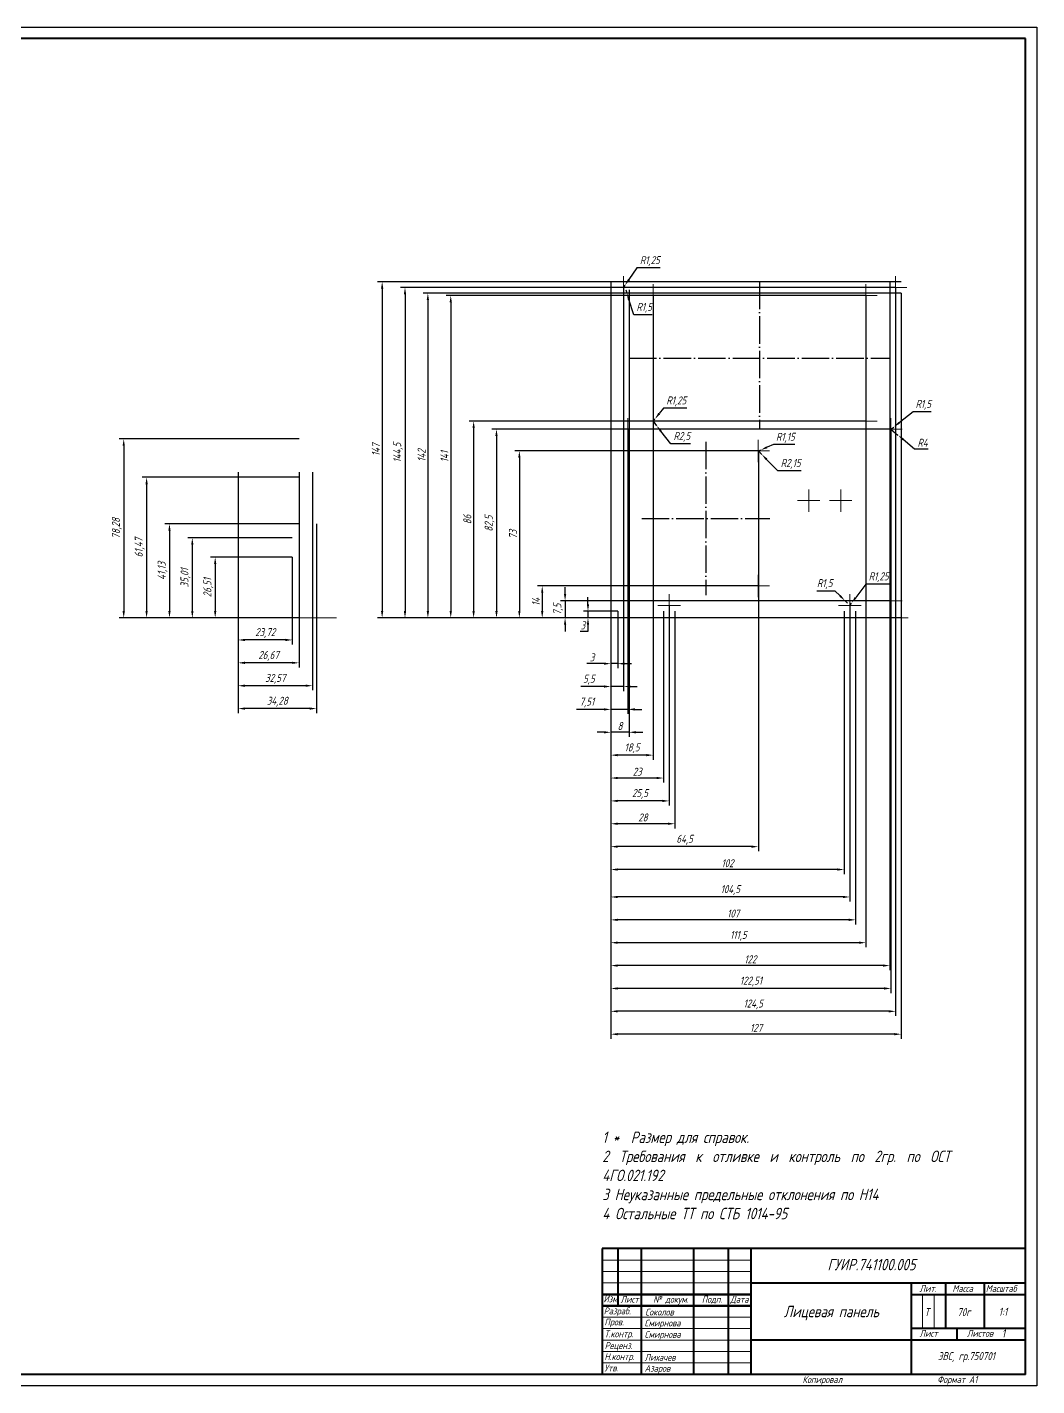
# Paper-space layout 'А1' of a CAD drawing. Header units: millimetres. Extents: x -64 to 840, y -1 to 593.
# Drawn here: x 399 to 840, y -1 to 593 of the extents above; entities that cross this region are included whole.
import ezdxf

# ---------------------------------------------------------------- set-up
doc = ezdxf.new("R2010")
doc.units = ezdxf.units.MM
doc.header["$LTSCALE"] = 0.5
doc.linetypes.add('ACAD_ISO04W100', pattern=[30, 24, -3, 0, -3])
doc.layers.get('0').update_dxf_attribs({"lineweight": 15})
doc.layers.add('KONTUR', color=7, linetype='Continuous')
doc.layers.add('штрих-пунктир', color=7, linetype='ACAD_ISO04W100')
for name, color, linetype, lineweight in [('Основная', 7, 'Continuous', 40), ('текст', 7, 'Continuous', 30), ('тонкая', 7, 'Continuous', 20)]:
    doc.layers.add(name, color=color, linetype=linetype, lineweight=lineweight)
doc.styles.add('GOST type A0', font='', dxfattribs={"oblique": 15, "height": 3.5})
doc.styles.get("Standard").update_dxf_attribs({"font": 'isocpeui.ttf', "width": 0.9})
doc.styles.get('GOST type A0').set_extended_font_data('GOST type A')
doc.dimstyles.new('GOST type A', dxfattribs={"dimtxt": 3.5, "dimasz": 3, "dimexe": 2, "dimexo": 0, "dimgap": 1, "dimtad": 1, "dimtoh": 1, "dimtxsty": 'GOST type A0', "dimcen": 0, "dimazin": 2, "dimtfac": 1, "dimtmove": 0, "dimatfit": 3, "dimfxl": 1, "dimarcsym": 0})

# ---------------------------------------------------------------- blocks, each defined once
blk = doc.blocks.new('*D12')
at = {"color": 0, "lineweight": -2, "transparency": 16777216}
for p, q in [((490.93, 361.46), (490.93, 323.32)), ((514.65, 361.46), (514.65, 323.32)), ((511.65, 325.32), (493.93, 325.32))]:
    blk.add_line(p, q, dxfattribs=at)
at = {"color": 0, "transparency": 16777216}
for points in [[(493.93, 325.82), (493.93, 324.82), (490.93, 325.32)], [(511.65, 325.82), (511.65, 324.82), (514.65, 325.32)]]:
    blk.add_solid(points, dxfattribs=at)
at = {"color": 0, "transparency": 16777216, "insert": (502.79, 328.33), "char_height": 3.5, "attachment_point": 5, "style": 'GOST type A0'}
blk.add_mtext('23,72', dxfattribs=at)
blk = doc.blocks.new('*D13')
at = {"color": 0, "lineweight": -2, "transparency": 16777216}
for p, q in [((490.93, 398.68), (490.93, 313.32)), ((517.6, 398.68), (517.6, 313.32)), ((514.6, 315.32), (493.93, 315.32))]:
    blk.add_line(p, q, dxfattribs=at)
at = {"color": 0, "transparency": 16777216}
for points in [[(493.93, 315.82), (493.93, 314.82), (490.93, 315.32)], [(514.6, 315.82), (514.6, 314.82), (517.6, 315.32)]]:
    blk.add_solid(points, dxfattribs=at)
at = {"color": 0, "transparency": 16777216, "insert": (504.26, 318.33), "char_height": 3.5, "attachment_point": 5, "style": 'GOST type A0'}
blk.add_mtext('26,67', dxfattribs=at)
blk = doc.blocks.new('*D14')
at = {"color": 0, "lineweight": -2, "transparency": 16777216}
for p, q in [((490.93, 398.68), (490.93, 303.32)), ((523.49, 398.68), (523.49, 303.32)), ((520.49, 305.32), (493.93, 305.32))]:
    blk.add_line(p, q, dxfattribs=at)
at = {"color": 0, "transparency": 16777216}
for points in [[(493.93, 305.82), (493.93, 304.82), (490.93, 305.32)], [(520.49, 305.82), (520.49, 304.82), (523.49, 305.32)]]:
    blk.add_solid(points, dxfattribs=at)
at = {"color": 0, "transparency": 16777216, "insert": (507.21, 308.33), "char_height": 3.5, "attachment_point": 5, "style": 'GOST type A0'}
blk.add_mtext('32,57', dxfattribs=at)
blk = doc.blocks.new('*D15')
at = {"color": 0, "lineweight": -2, "transparency": 16777216}
for p, q in [((490.93, 376.11), (490.93, 293.32)), ((525.21, 376.11), (525.21, 293.32)), ((522.21, 295.32), (493.93, 295.32))]:
    blk.add_line(p, q, dxfattribs=at)
at = {"color": 0, "transparency": 16777216}
for points in [[(493.93, 295.82), (493.93, 294.82), (490.93, 295.32)], [(522.21, 295.82), (522.21, 294.82), (525.21, 295.32)]]:
    blk.add_solid(points, dxfattribs=at)
at = {"color": 0, "transparency": 16777216, "insert": (508.07, 298.33), "char_height": 3.5, "attachment_point": 5, "style": 'GOST type A0'}
blk.add_mtext('34,28', dxfattribs=at)
blk = doc.blocks.new('*D16')
at = {"color": 0, "lineweight": -2, "transparency": 16777216}
for p, q in [((514.65, 361.46), (478.93, 361.46)), ((480.93, 358.46), (480.93, 337.96)), ((514.65, 334.96), (478.93, 334.96))]:
    blk.add_line(p, q, dxfattribs=at)
at = {"color": 0, "transparency": 16777216}
for points in [[(480.43, 358.46), (481.43, 358.46), (480.93, 361.46)], [(480.43, 337.96), (481.43, 337.96), (480.93, 334.96)]]:
    blk.add_solid(points, dxfattribs=at)
at = {"color": 0, "transparency": 16777216, "insert": (477.91, 348.21), "char_height": 3.5, "attachment_point": 5, "rotation": 90, "style": 'GOST type A0'}
blk.add_mtext('26,51', dxfattribs=at)
blk = doc.blocks.new('*D17')
at = {"color": 0, "lineweight": -2, "transparency": 16777216}
for p, q in [((514.65, 369.96), (468.93, 369.96)), ((470.93, 366.96), (470.93, 337.96)), ((514.65, 334.96), (468.93, 334.96))]:
    blk.add_line(p, q, dxfattribs=at)
at = {"color": 0, "transparency": 16777216}
for points in [[(470.43, 366.96), (471.43, 366.96), (470.93, 369.96)], [(470.43, 337.96), (471.43, 337.96), (470.93, 334.96)]]:
    blk.add_solid(points, dxfattribs=at)
at = {"color": 0, "transparency": 16777216, "insert": (467.91, 352.46), "char_height": 3.5, "attachment_point": 5, "rotation": 90, "style": 'GOST type A0'}
blk.add_mtext('35,01', dxfattribs=at)
blk = doc.blocks.new('*D18')
at = {"color": 0, "lineweight": -2, "transparency": 16777216}
for p, q in [((517.6, 376.09), (458.93, 376.09)), ((460.93, 373.09), (460.93, 337.96)), ((517.6, 334.96), (458.93, 334.96))]:
    blk.add_line(p, q, dxfattribs=at)
at = {"color": 0, "transparency": 16777216}
for points in [[(460.43, 373.09), (461.43, 373.09), (460.93, 376.09)], [(460.43, 337.96), (461.43, 337.96), (460.93, 334.96)]]:
    blk.add_solid(points, dxfattribs=at)
at = {"color": 0, "transparency": 16777216, "insert": (457.91, 355.52), "char_height": 3.5, "attachment_point": 5, "rotation": 90, "style": 'GOST type A0'}
blk.add_mtext('41,13', dxfattribs=at)
blk = doc.blocks.new('*D19')
at = {"color": 0, "lineweight": -2, "transparency": 16777216}
for p, q in [((517.59, 396.43), (448.93, 396.43)), ((450.93, 393.43), (450.93, 337.96)), ((517.6, 334.96), (448.93, 334.96))]:
    blk.add_line(p, q, dxfattribs=at)
at = {"color": 0, "transparency": 16777216}
for points in [[(450.43, 393.43), (451.43, 393.43), (450.93, 396.43)], [(450.43, 337.96), (451.43, 337.96), (450.93, 334.96)]]:
    blk.add_solid(points, dxfattribs=at)
at = {"color": 0, "transparency": 16777216, "insert": (447.91, 365.69), "char_height": 3.5, "attachment_point": 5, "rotation": 90, "style": 'GOST type A0'}
blk.add_mtext('61,47', dxfattribs=at)
blk = doc.blocks.new('*D20')
at = {"color": 0, "lineweight": -2, "transparency": 16777216}
for p, q in [((517.6, 413.23), (438.93, 413.23)), ((440.93, 410.23), (440.93, 337.96)), ((517.6, 334.96), (438.93, 334.96))]:
    blk.add_line(p, q, dxfattribs=at)
at = {"color": 0, "transparency": 16777216}
for points in [[(440.43, 410.23), (441.43, 410.23), (440.93, 413.23)], [(440.43, 337.96), (441.43, 337.96), (440.93, 334.96)]]:
    blk.add_solid(points, dxfattribs=at)
at = {"color": 0, "transparency": 16777216, "insert": (437.91, 374.1), "char_height": 3.5, "attachment_point": 5, "rotation": 90, "style": 'GOST type A0'}
blk.add_mtext('78,28', dxfattribs=at)
blk = doc.blocks.new('*D21')
at = {"color": 0, "lineweight": -2, "transparency": 16777216}
for p, q in [((653.93, 337.96), (653.93, 312.96)), ((656.93, 337.96), (656.93, 312.96)), ((650.93, 314.96), (643.49, 314.96)), ((656.93, 314.96), (653.93, 314.96)), ((659.93, 314.96), (662.93, 314.96))]:
    blk.add_line(p, q, dxfattribs=at)
at = {"color": 0, "transparency": 16777216}
for points in [[(650.93, 315.46), (650.93, 314.46), (653.93, 314.96)], [(659.93, 315.46), (659.93, 314.46), (656.93, 314.96)]]:
    blk.add_solid(points, dxfattribs=at)
at = {"color": 0, "transparency": 16777216, "insert": (645.71, 317.71), "char_height": 3.5, "attachment_point": 5, "style": 'GOST type A0'}
blk.add_mtext('3', dxfattribs=at)
blk = doc.blocks.new('*D22')
at = {"color": 0, "lineweight": -2, "transparency": 16777216}
for p, q in [((653.93, 417.46), (653.93, 292.96)), ((661.43, 417.46), (661.43, 292.96)), ((650.93, 294.96), (638.99, 294.96)), ((661.43, 294.96), (653.93, 294.96)), ((664.43, 294.96), (667.43, 294.96))]:
    blk.add_line(p, q, dxfattribs=at)
at = {"color": 0, "transparency": 16777216}
for points in [[(650.93, 295.46), (650.93, 294.46), (653.93, 294.96)], [(664.43, 295.46), (664.43, 294.46), (661.43, 294.96)]]:
    blk.add_solid(points, dxfattribs=at)
at = {"color": 0, "transparency": 16777216, "insert": (643.46, 297.97), "char_height": 3.5, "attachment_point": 5, "style": 'GOST type A0'}
blk.add_mtext('7,51', dxfattribs=at)
blk = doc.blocks.new('*D23')
at = {"color": 0, "lineweight": -2, "transparency": 16777216}
for p, q in [((653.93, 475.96), (653.93, 272.96)), ((672.43, 475.96), (672.43, 272.96)), ((669.43, 274.96), (656.93, 274.96))]:
    blk.add_line(p, q, dxfattribs=at)
at = {"color": 0, "transparency": 16777216}
for points in [[(656.93, 275.46), (656.93, 274.46), (653.93, 274.96)], [(669.43, 275.46), (669.43, 274.46), (672.43, 274.96)]]:
    blk.add_solid(points, dxfattribs=at)
at = {"color": 0, "transparency": 16777216, "insert": (663.18, 277.97), "char_height": 3.5, "attachment_point": 5, "style": 'GOST type A0'}
blk.add_mtext('18,5', dxfattribs=at)
blk = doc.blocks.new('*D24')
at = {"color": 0, "lineweight": -2, "transparency": 16777216}
for p, q in [((653.93, 478.46), (653.93, 282.96)), ((661.93, 478.46), (661.93, 282.96)), ((650.93, 284.96), (647.93, 284.96)), ((661.93, 284.96), (653.93, 284.96)), ((664.93, 284.96), (667.93, 284.96))]:
    blk.add_line(p, q, dxfattribs=at)
at = {"color": 0, "transparency": 16777216}
for points in [[(650.93, 285.46), (650.93, 284.46), (653.93, 284.96)], [(664.93, 285.46), (664.93, 284.46), (661.93, 284.96)]]:
    blk.add_solid(points, dxfattribs=at)
at = {"color": 0, "transparency": 16777216, "insert": (657.93, 287.71), "char_height": 3.5, "attachment_point": 5, "style": 'GOST type A0'}
blk.add_mtext('8', dxfattribs=at)
blk = doc.blocks.new('*D25')
at = {"color": 0, "lineweight": -2, "transparency": 16777216}
for p, q in [((653.93, 337.96), (653.93, 262.96)), ((676.93, 337.96), (676.93, 262.96)), ((673.93, 264.96), (656.93, 264.96))]:
    blk.add_line(p, q, dxfattribs=at)
at = {"color": 0, "transparency": 16777216}
for points in [[(656.93, 265.46), (656.93, 264.46), (653.93, 264.96)], [(673.93, 265.46), (673.93, 264.46), (676.93, 264.96)]]:
    blk.add_solid(points, dxfattribs=at)
at = {"color": 0, "transparency": 16777216, "insert": (665.43, 267.71), "char_height": 3.5, "attachment_point": 5, "style": 'GOST type A0'}
blk.add_mtext('23', dxfattribs=at)
blk = doc.blocks.new('*D26')
at = {"color": 0, "lineweight": -2, "transparency": 16777216}
for p, q in [((653.93, 340.46), (653.93, 252.96)), ((679.43, 340.46), (679.43, 252.96)), ((676.43, 254.96), (656.93, 254.96))]:
    blk.add_line(p, q, dxfattribs=at)
at = {"color": 0, "transparency": 16777216}
for points in [[(656.93, 255.46), (656.93, 254.46), (653.93, 254.96)], [(676.43, 255.46), (676.43, 254.46), (679.43, 254.96)]]:
    blk.add_solid(points, dxfattribs=at)
at = {"color": 0, "transparency": 16777216, "insert": (666.68, 257.97), "char_height": 3.5, "attachment_point": 5, "style": 'GOST type A0'}
blk.add_mtext('25,5', dxfattribs=at)
blk = doc.blocks.new('*D27')
at = {"color": 0, "lineweight": -2, "transparency": 16777216}
for p, q in [((653.93, 337.96), (653.93, 242.96)), ((681.93, 337.96), (681.93, 242.96)), ((678.93, 244.96), (656.93, 244.96))]:
    blk.add_line(p, q, dxfattribs=at)
at = {"color": 0, "transparency": 16777216}
for points in [[(656.93, 245.46), (656.93, 244.46), (653.93, 244.96)], [(678.93, 245.46), (678.93, 244.46), (681.93, 244.96)]]:
    blk.add_solid(points, dxfattribs=at)
at = {"color": 0, "transparency": 16777216, "insert": (667.93, 247.71), "char_height": 3.5, "attachment_point": 5, "style": 'GOST type A0'}
blk.add_mtext('28', dxfattribs=at)
blk = doc.blocks.new('*D28')
at = {"color": 0, "lineweight": -2, "transparency": 16777216}
for p, q in [((653.93, 407.96), (653.93, 232.96)), ((718.43, 407.96), (718.43, 232.96)), ((715.43, 234.96), (656.93, 234.96))]:
    blk.add_line(p, q, dxfattribs=at)
at = {"color": 0, "transparency": 16777216}
for points in [[(656.93, 235.46), (656.93, 234.46), (653.93, 234.96)], [(715.43, 235.46), (715.43, 234.46), (718.43, 234.96)]]:
    blk.add_solid(points, dxfattribs=at)
at = {"color": 0, "transparency": 16777216, "insert": (686.18, 237.97), "char_height": 3.5, "attachment_point": 5, "style": 'GOST type A0'}
blk.add_mtext('64,5', dxfattribs=at)
blk = doc.blocks.new('*D29')
at = {"color": 0, "lineweight": -2, "transparency": 16777216}
for p, q in [((653.93, 337.96), (653.93, 222.96)), ((755.93, 337.96), (755.93, 222.96)), ((752.93, 224.96), (656.93, 224.96))]:
    blk.add_line(p, q, dxfattribs=at)
at = {"color": 0, "transparency": 16777216}
for points in [[(656.93, 225.46), (656.93, 224.46), (653.93, 224.96)], [(752.93, 225.46), (752.93, 224.46), (755.93, 224.96)]]:
    blk.add_solid(points, dxfattribs=at)
at = {"color": 0, "transparency": 16777216, "insert": (704.93, 227.71), "char_height": 3.5, "attachment_point": 5, "style": 'GOST type A0'}
blk.add_mtext('102', dxfattribs=at)
blk = doc.blocks.new('*D30')
at = {"color": 0, "lineweight": -2, "transparency": 16777216}
for p, q in [((653.93, 337.96), (653.93, 200.96)), ((760.93, 337.96), (760.93, 200.96)), ((757.93, 202.96), (656.93, 202.96))]:
    blk.add_line(p, q, dxfattribs=at)
at = {"color": 0, "transparency": 16777216}
for points in [[(656.93, 203.46), (656.93, 202.46), (653.93, 202.96)], [(757.93, 203.46), (757.93, 202.46), (760.93, 202.96)]]:
    blk.add_solid(points, dxfattribs=at)
at = {"color": 0, "transparency": 16777216, "insert": (707.43, 205.71), "char_height": 3.5, "attachment_point": 5, "style": 'GOST type A0'}
blk.add_mtext('107', dxfattribs=at)
blk = doc.blocks.new('*D31')
at = {"color": 0, "lineweight": -2, "transparency": 16777216}
for p, q in [((653.93, 475.96), (653.93, 190.96)), ((765.43, 475.96), (765.43, 190.96)), ((762.43, 192.96), (656.93, 192.96))]:
    blk.add_line(p, q, dxfattribs=at)
at = {"color": 0, "transparency": 16777216}
for points in [[(656.93, 193.46), (656.93, 192.46), (653.93, 192.96)], [(762.43, 193.46), (762.43, 192.46), (765.43, 192.96)]]:
    blk.add_solid(points, dxfattribs=at)
at = {"color": 0, "transparency": 16777216, "insert": (709.68, 195.97), "char_height": 3.5, "attachment_point": 5, "style": 'GOST type A0'}
blk.add_mtext('111,5', dxfattribs=at)
blk = doc.blocks.new('*D32')
at = {"color": 0, "lineweight": -2, "transparency": 16777216}
for p, q in [((653.93, 417.46), (653.93, 170.96)), ((776.43, 417.46), (776.43, 170.96)), ((773.43, 172.96), (656.93, 172.96))]:
    blk.add_line(p, q, dxfattribs=at)
at = {"color": 0, "transparency": 16777216}
for points in [[(656.93, 173.46), (656.93, 172.46), (653.93, 172.96)], [(773.43, 173.46), (773.43, 172.46), (776.43, 172.96)]]:
    blk.add_solid(points, dxfattribs=at)
at = {"color": 0, "transparency": 16777216, "insert": (715.18, 175.97), "char_height": 3.5, "attachment_point": 5, "style": 'GOST type A0'}
blk.add_mtext('122,51', dxfattribs=at)
blk = doc.blocks.new('*D33')
at = {"color": 0, "lineweight": -2, "transparency": 16777216}
for p, q in [((653.93, 478.46), (653.93, 160.96)), ((778.43, 479.46), (778.43, 160.96)), ((775.43, 162.96), (656.93, 162.96))]:
    blk.add_line(p, q, dxfattribs=at)
at = {"color": 0, "transparency": 16777216}
for points in [[(656.93, 163.46), (656.93, 162.46), (653.93, 162.96)], [(775.43, 163.46), (775.43, 162.46), (778.43, 162.96)]]:
    blk.add_solid(points, dxfattribs=at)
at = {"color": 0, "transparency": 16777216, "insert": (716.18, 165.97), "char_height": 3.5, "attachment_point": 5, "style": 'GOST type A0'}
blk.add_mtext('124,5', dxfattribs=at)
blk = doc.blocks.new('*D34')
at = {"color": 0, "lineweight": -2, "transparency": 16777216}
for p, q in [((653.93, 481.96), (653.93, 180.96)), ((775.93, 481.96), (775.93, 180.96)), ((772.93, 182.96), (656.93, 182.96))]:
    blk.add_line(p, q, dxfattribs=at)
at = {"color": 0, "transparency": 16777216}
for points in [[(656.93, 183.46), (656.93, 182.46), (653.93, 182.96)], [(772.93, 183.46), (772.93, 182.46), (775.93, 182.96)]]:
    blk.add_solid(points, dxfattribs=at)
at = {"color": 0, "transparency": 16777216, "insert": (714.93, 185.71), "char_height": 3.5, "attachment_point": 5, "style": 'GOST type A0'}
blk.add_mtext('122', dxfattribs=at)
blk = doc.blocks.new('*D35')
at = {"color": 0, "lineweight": -2, "transparency": 16777216}
for p, q in [((653.93, 475.96), (653.93, 150.96)), ((780.93, 476.96), (780.93, 150.96)), ((777.93, 152.96), (656.93, 152.96))]:
    blk.add_line(p, q, dxfattribs=at)
at = {"color": 0, "transparency": 16777216}
for points in [[(656.93, 153.46), (656.93, 152.46), (653.93, 152.96)], [(777.93, 153.46), (777.93, 152.46), (780.93, 152.96)]]:
    blk.add_solid(points, dxfattribs=at)
at = {"color": 0, "transparency": 16777216, "insert": (717.43, 155.71), "char_height": 3.5, "attachment_point": 5, "style": 'GOST type A0'}
blk.add_mtext('127', dxfattribs=at)
blk = doc.blocks.new('*D36')
at = {"color": 0, "lineweight": -2, "transparency": 16777216}
for p, q in [((643.93, 340.96), (643.93, 343.96)), ((656.93, 337.96), (641.93, 337.96)), ((656.93, 334.96), (641.93, 334.96)), ((643.93, 337.96), (643.93, 334.96)), ((643.93, 328.96), (640.49, 328.96)), ((643.93, 331.96), (643.93, 328.96))]:
    blk.add_line(p, q, dxfattribs=at)
at = {"color": 0, "transparency": 16777216}
for points in [[(643.43, 340.96), (644.43, 340.96), (643.93, 337.96)], [(643.43, 331.96), (644.43, 331.96), (643.93, 334.96)]]:
    blk.add_solid(points, dxfattribs=at)
at = {"color": 0, "transparency": 16777216, "insert": (641.71, 331.71), "char_height": 3.5, "attachment_point": 5, "style": 'GOST type A0'}
blk.add_mtext('3', dxfattribs=at)
blk = doc.blocks.new('*D37')
at = {"color": 0, "lineweight": -2, "transparency": 16777216}
for p, q in [((653.93, 340.46), (653.93, 210.96)), ((758.43, 340.46), (758.43, 210.96)), ((755.43, 212.96), (656.93, 212.96))]:
    blk.add_line(p, q, dxfattribs=at)
at = {"color": 0, "transparency": 16777216}
for points in [[(656.93, 213.46), (656.93, 212.46), (653.93, 212.96)], [(755.43, 213.46), (755.43, 212.46), (758.43, 212.96)]]:
    blk.add_solid(points, dxfattribs=at)
at = {"color": 0, "transparency": 16777216, "insert": (706.18, 215.97), "char_height": 3.5, "attachment_point": 5, "style": 'GOST type A0'}
blk.add_mtext('104,5', dxfattribs=at)
blk = doc.blocks.new('*D38')
at = {"color": 0, "lineweight": -2, "transparency": 16777216}
for p, q in [((653.93, 479.46), (653.93, 302.96)), ((659.43, 479.46), (659.43, 302.96)), ((650.93, 304.96), (640.74, 304.96)), ((659.43, 304.96), (653.93, 304.96)), ((662.43, 304.96), (665.43, 304.96))]:
    blk.add_line(p, q, dxfattribs=at)
at = {"color": 0, "transparency": 16777216}
for points in [[(650.93, 305.46), (650.93, 304.46), (653.93, 304.96)], [(662.43, 305.46), (662.43, 304.46), (659.43, 304.96)]]:
    blk.add_solid(points, dxfattribs=at)
at = {"color": 0, "transparency": 16777216, "insert": (644.33, 307.97), "char_height": 3.5, "attachment_point": 5, "style": 'GOST type A0'}
blk.add_mtext('5,5', dxfattribs=at)
blk = doc.blocks.new('*D39')
at = {"color": 0, "lineweight": -2, "transparency": 16777216}
for p, q in [((633.93, 345.46), (633.93, 348.46)), ((776.43, 342.46), (631.93, 342.46)), ((633.93, 342.46), (633.93, 334.96)), ((776.43, 334.96), (631.93, 334.96)), ((633.93, 331.96), (633.93, 328.96))]:
    blk.add_line(p, q, dxfattribs=at)
at = {"color": 0, "transparency": 16777216}
for points in [[(633.43, 345.46), (634.43, 345.46), (633.93, 342.46)], [(633.43, 331.96), (634.43, 331.96), (633.93, 334.96)]]:
    blk.add_solid(points, dxfattribs=at)
at = {"color": 0, "transparency": 16777216, "insert": (630.91, 338.71), "char_height": 3.5, "attachment_point": 5, "rotation": 90, "style": 'GOST type A0'}
blk.add_mtext('7,5', dxfattribs=at)
blk = doc.blocks.new('*D40')
at = {"color": 0, "lineweight": -2, "transparency": 16777216}
for p, q in [((718.43, 348.96), (621.93, 348.96)), ((623.93, 345.96), (623.93, 337.96)), ((718.43, 334.96), (621.93, 334.96))]:
    blk.add_line(p, q, dxfattribs=at)
at = {"color": 0, "transparency": 16777216}
for points in [[(623.43, 345.96), (624.43, 345.96), (623.93, 348.96)], [(623.43, 337.96), (624.43, 337.96), (623.93, 334.96)]]:
    blk.add_solid(points, dxfattribs=at)
at = {"color": 0, "transparency": 16777216, "insert": (621.18, 341.96), "char_height": 3.5, "attachment_point": 5, "rotation": 90, "style": 'GOST type A0'}
blk.add_mtext('14', dxfattribs=at)
blk = doc.blocks.new('*D41')
at = {"color": 0, "lineweight": -2, "transparency": 16777216}
for p, q in [((718.43, 407.96), (611.93, 407.96)), ((613.93, 404.96), (613.93, 337.96)), ((718.43, 334.96), (611.93, 334.96))]:
    blk.add_line(p, q, dxfattribs=at)
at = {"color": 0, "transparency": 16777216}
for points in [[(613.43, 404.96), (614.43, 404.96), (613.93, 407.96)], [(613.43, 337.96), (614.43, 337.96), (613.93, 334.96)]]:
    blk.add_solid(points, dxfattribs=at)
at = {"color": 0, "transparency": 16777216, "insert": (611.18, 371.46), "char_height": 3.5, "attachment_point": 5, "rotation": 90, "style": 'GOST type A0'}
blk.add_mtext('73', dxfattribs=at)
blk = doc.blocks.new('*D42')
at = {"color": 0, "lineweight": -2, "transparency": 16777216}
for p, q in [((776.43, 417.46), (601.93, 417.46)), ((603.93, 414.46), (603.93, 337.96)), ((775.93, 334.96), (601.93, 334.96))]:
    blk.add_line(p, q, dxfattribs=at)
at = {"color": 0, "transparency": 16777216}
for points in [[(603.43, 414.46), (604.43, 414.46), (603.93, 417.46)], [(603.43, 337.96), (604.43, 337.96), (603.93, 334.96)]]:
    blk.add_solid(points, dxfattribs=at)
at = {"color": 0, "transparency": 16777216, "insert": (600.91, 376.21), "char_height": 3.5, "attachment_point": 5, "rotation": 90, "style": 'GOST type A0'}
blk.add_mtext('82,5', dxfattribs=at)
blk = doc.blocks.new('*D43')
at = {"color": 0, "lineweight": -2, "transparency": 16777216}
for p, q in [((765.43, 420.96), (591.93, 420.96)), ((593.93, 417.96), (593.93, 337.96)), ((765.43, 334.96), (591.93, 334.96))]:
    blk.add_line(p, q, dxfattribs=at)
at = {"color": 0, "transparency": 16777216}
for points in [[(593.43, 417.96), (594.43, 417.96), (593.93, 420.96)], [(593.43, 337.96), (594.43, 337.96), (593.93, 334.96)]]:
    blk.add_solid(points, dxfattribs=at)
at = {"color": 0, "transparency": 16777216, "insert": (591.18, 377.96), "char_height": 3.5, "attachment_point": 5, "rotation": 90, "style": 'GOST type A0'}
blk.add_mtext('86', dxfattribs=at)
blk = doc.blocks.new('*D44')
at = {"color": 0, "lineweight": -2, "transparency": 16777216}
for p, q in [((765.43, 475.96), (581.93, 475.96)), ((583.93, 472.96), (583.93, 337.96)), ((765.43, 334.96), (581.93, 334.96))]:
    blk.add_line(p, q, dxfattribs=at)
at = {"color": 0, "transparency": 16777216}
for points in [[(583.43, 472.96), (584.43, 472.96), (583.93, 475.96)], [(583.43, 337.96), (584.43, 337.96), (583.93, 334.96)]]:
    blk.add_solid(points, dxfattribs=at)
at = {"color": 0, "transparency": 16777216, "insert": (581.18, 405.46), "char_height": 3.5, "attachment_point": 5, "rotation": 90, "style": 'GOST type A0'}
blk.add_mtext('141', dxfattribs=at)
blk = doc.blocks.new('*D45')
at = {"color": 0, "lineweight": -2, "transparency": 16777216}
for p, q in [((780.93, 476.96), (571.93, 476.96)), ((573.93, 473.96), (573.93, 337.96)), ((780.93, 334.96), (571.93, 334.96))]:
    blk.add_line(p, q, dxfattribs=at)
at = {"color": 0, "transparency": 16777216}
for points in [[(573.43, 473.96), (574.43, 473.96), (573.93, 476.96)], [(573.43, 337.96), (574.43, 337.96), (573.93, 334.96)]]:
    blk.add_solid(points, dxfattribs=at)
at = {"color": 0, "transparency": 16777216, "insert": (571.18, 405.96), "char_height": 3.5, "attachment_point": 5, "rotation": 90, "style": 'GOST type A0'}
blk.add_mtext('142', dxfattribs=at)
blk = doc.blocks.new('*D46')
at = {"color": 0, "lineweight": -2, "transparency": 16777216}
for p, q in [((778.43, 479.46), (561.93, 479.46)), ((563.93, 476.46), (563.93, 337.96)), ((778.43, 334.96), (561.93, 334.96))]:
    blk.add_line(p, q, dxfattribs=at)
at = {"color": 0, "transparency": 16777216}
for points in [[(563.43, 476.46), (564.43, 476.46), (563.93, 479.46)], [(563.43, 337.96), (564.43, 337.96), (563.93, 334.96)]]:
    blk.add_solid(points, dxfattribs=at)
at = {"color": 0, "transparency": 16777216, "insert": (560.91, 407.21), "char_height": 3.5, "attachment_point": 5, "rotation": 90, "style": 'GOST type A0'}
blk.add_mtext('144,5', dxfattribs=at)
blk = doc.blocks.new('*D47')
at = {"color": 0, "lineweight": -2, "transparency": 16777216}
for p, q in [((780.93, 481.96), (551.93, 481.96)), ((553.93, 478.96), (553.93, 337.96)), ((780.93, 334.96), (551.93, 334.96))]:
    blk.add_line(p, q, dxfattribs=at)
at = {"color": 0, "transparency": 16777216}
for points in [[(553.43, 478.96), (554.43, 478.96), (553.93, 481.96)], [(553.43, 337.96), (554.43, 337.96), (553.93, 334.96)]]:
    blk.add_solid(points, dxfattribs=at)
at = {"color": 0, "transparency": 16777216, "insert": (551.18, 408.46), "char_height": 3.5, "attachment_point": 5, "rotation": 90, "style": 'GOST type A0'}
blk.add_mtext('147', dxfattribs=at)
blk = doc.blocks.new('*D51')
at = {"color": 0, "lineweight": -2, "transparency": 16777216}
for p, q in [((672.43, 420.96), (673.21, 421.93)), ((676.95, 426.62), (675.08, 424.28)), ((687.14, 426.62), (676.95, 426.62))]:
    blk.add_line(p, q, dxfattribs=at)
at = {"color": 0, "transparency": 16777216}
blk.add_solid([(674.69, 424.59), (675.47, 423.97), (673.21, 421.93)], dxfattribs=at)
at = {"color": 0, "transparency": 16777216, "insert": (682.54, 429.64), "char_height": 3.5, "attachment_point": 5, "style": 'GOST type A0'}
blk.add_mtext('R1,25', dxfattribs=at)
blk = doc.blocks.new('*D52')
at = {"color": 0, "lineweight": -2, "transparency": 16777216}
for p, q in [((672.43, 420.96), (673.96, 418.99)), ((680.13, 411.08), (675.81, 416.62)), ((688.82, 411.08), (680.13, 411.08))]:
    blk.add_line(p, q, dxfattribs=at)
at = {"color": 0, "transparency": 16777216}
blk.add_solid([(676.2, 416.93), (675.41, 416.31), (673.96, 418.99)], dxfattribs=at)
at = {"color": 0, "transparency": 16777216, "insert": (684.97, 414.09), "char_height": 3.5, "attachment_point": 5, "style": 'GOST type A0'}
blk.add_mtext('R2,5', dxfattribs=at)
blk = doc.blocks.new('*D53')
at = {"color": 0, "lineweight": -2, "transparency": 16777216}
for p, q in [((665.37, 487.95), (661.86, 482.94)), ((675.55, 487.95), (665.37, 487.95)), ((659.43, 479.46), (660.14, 480.48))]:
    blk.add_line(p, q, dxfattribs=at)
at = {"color": 0, "transparency": 16777216}
blk.add_solid([(661.45, 483.23), (662.27, 482.65), (660.14, 480.48)], dxfattribs=at)
at = {"color": 0, "transparency": 16777216, "insert": (670.96, 490.96), "char_height": 3.5, "attachment_point": 5, "style": 'GOST type A0'}
blk.add_mtext('R1,25', dxfattribs=at)
blk = doc.blocks.new('*D54')
at = {"color": 0, "lineweight": -2, "transparency": 16777216}
for p, q in [((786.08, 425.1), (779.96, 420.25)), ((794.02, 425.1), (786.08, 425.1)), ((776.43, 417.46), (777.61, 418.39))]:
    blk.add_line(p, q, dxfattribs=at)
at = {"color": 0, "transparency": 16777216}
blk.add_solid([(779.65, 420.64), (780.27, 419.86), (777.61, 418.39)], dxfattribs=at)
at = {"color": 0, "transparency": 16777216, "insert": (790.55, 428.11), "char_height": 3.5, "attachment_point": 5, "style": 'GOST type A0'}
blk.add_mtext('R1,5', dxfattribs=at)
blk = doc.blocks.new('*D55')
at = {"color": 0, "lineweight": -2, "transparency": 16777216}
for p, q in [((660.43, 478.46), (660.9, 477.03)), ((664.03, 467.51), (661.83, 474.18)), ((671.97, 467.51), (664.03, 467.51))]:
    blk.add_line(p, q, dxfattribs=at)
at = {"color": 0, "transparency": 16777216}
blk.add_solid([(662.31, 474.34), (661.36, 474.03), (660.9, 477.03)], dxfattribs=at)
at = {"color": 0, "transparency": 16777216, "insert": (668.5, 470.52), "char_height": 3.5, "attachment_point": 5, "style": 'GOST type A0'}
blk.add_mtext('R1,5', dxfattribs=at)
blk = doc.blocks.new('*D56')
at = {"color": 0, "lineweight": -2, "transparency": 16777216}
for p, q in [((776.43, 417.46), (779.5, 414.89)), ((786.77, 408.78), (781.79, 412.96)), ((792.71, 408.78), (786.77, 408.78))]:
    blk.add_line(p, q, dxfattribs=at)
at = {"color": 0, "transparency": 16777216}
blk.add_solid([(782.11, 413.34), (781.47, 412.57), (779.5, 414.89)], dxfattribs=at)
at = {"color": 0, "transparency": 16777216, "insert": (790.24, 411.53), "char_height": 3.5, "attachment_point": 5, "style": 'GOST type A0'}
blk.add_mtext('R4', dxfattribs=at)
blk = doc.blocks.new('*D57')
at = {"color": 0, "lineweight": -2, "transparency": 16777216}
for p, q in [((725.02, 410.72), (722.26, 409.56)), ((734.46, 410.72), (725.02, 410.72)), ((718.43, 407.96), (719.49, 408.4))]:
    blk.add_line(p, q, dxfattribs=at)
at = {"color": 0, "transparency": 16777216}
blk.add_solid([(722.06, 410.02), (722.45, 409.1), (719.49, 408.4)], dxfattribs=at)
at = {"color": 0, "transparency": 16777216, "insert": (730.24, 413.73), "char_height": 3.5, "attachment_point": 5, "style": 'GOST type A0'}
blk.add_mtext('R1,15', dxfattribs=at)
blk = doc.blocks.new('*D58')
at = {"color": 0, "lineweight": -2, "transparency": 16777216}
for p, q in [((718.43, 407.96), (719.93, 406.42)), ((726.94, 399.26), (722.03, 404.28)), ((737.13, 399.26), (726.94, 399.26))]:
    blk.add_line(p, q, dxfattribs=at)
at = {"color": 0, "transparency": 16777216}
blk.add_solid([(722.39, 404.63), (721.67, 403.93), (719.93, 406.42)], dxfattribs=at)
at = {"color": 0, "transparency": 16777216, "insert": (732.54, 402.27), "char_height": 3.5, "attachment_point": 5, "style": 'GOST type A0'}
blk.add_mtext('R2,15', dxfattribs=at)
blk = doc.blocks.new('*D59')
at = {"color": 0, "lineweight": -2, "transparency": 16777216}
for p, q in [((743.97, 346.75), (751.91, 346.75)), ((751.91, 346.75), (754.18, 344.57)), ((757.43, 341.46), (756.34, 342.5))]:
    blk.add_line(p, q, dxfattribs=at)
at = {"color": 0, "transparency": 16777216}
blk.add_solid([(754.52, 344.93), (753.83, 344.21), (756.34, 342.5)], dxfattribs=at)
at = {"color": 0, "transparency": 16777216, "insert": (747.44, 349.76), "char_height": 3.5, "attachment_point": 5, "style": 'GOST type A0'}
blk.add_mtext('R1,5', dxfattribs=at)
blk = doc.blocks.new('*D60')
at = {"color": 0, "lineweight": -2, "transparency": 16777216}
for p, q in [((765.43, 349.72), (760.99, 343.85)), ((775.61, 349.72), (765.43, 349.72)), ((758.43, 340.46), (759.18, 341.46))]:
    blk.add_line(p, q, dxfattribs=at)
at = {"color": 0, "transparency": 16777216}
blk.add_solid([(760.59, 344.15), (761.39, 343.55), (759.18, 341.46)], dxfattribs=at)
at = {"color": 0, "transparency": 16777216, "insert": (771.02, 352.74), "char_height": 3.5, "attachment_point": 5, "style": 'GOST type A0'}
blk.add_mtext('R1,25', dxfattribs=at)

psp = doc.layouts.new('А1')

# ---------------------------------------------------------------- linework, layer by layer
for p, q in [((659.426, 474.558), (659.426, 484.358)), ((778.426, 474.558), (778.426, 484.358)), ((654.526, 479.458), (664.326, 479.458)), ((667.526, 475.958), (677.326, 475.958)), ((672.426, 471.058), (672.426, 480.858)), ((760.526, 475.958), (770.326, 475.958)), ((765.426, 471.058), (765.426, 480.858)), ((773.526, 479.458), (783.326, 479.458)), ((661.431, 412.558), (661.431, 422.358)), ((672.426, 416.058), (672.426, 425.858)), ((765.426, 416.058), (765.426, 425.858)), ((776.431, 412.558), (776.431, 422.358)), ((656.531, 417.458), (666.331, 417.458)), ((667.526, 420.958), (677.326, 420.958)), ((760.526, 420.958), (770.326, 420.958)), ((771.531, 417.458), (781.331, 417.458)), ((672.426, 403.058), (672.426, 412.858)), ((718.426, 403.058), (718.426, 412.858)), ((667.526, 407.958), (677.326, 407.958)), ((713.526, 407.958), (723.326, 407.958)), ((735.556, 386.238), (745.356, 386.238)), ((740.456, 381.338), (740.456, 391.138)), ((749.556, 386.238), (759.356, 386.238)), ((754.456, 381.338), (754.456, 391.138)), ((672.426, 344.058), (672.426, 353.858)), ((718.426, 344.058), (718.426, 353.858)), ((661.431, 337.558), (661.431, 347.358)), ((667.526, 348.958), (677.326, 348.958)), ((679.426, 335.558), (679.426, 345.358)), ((713.526, 348.958), (723.326, 348.958)), ((758.426, 335.558), (758.426, 345.358)), ((776.431, 337.558), (776.431, 347.358)), ((656.531, 342.458), (666.331, 342.458)), ((674.526, 340.458), (684.326, 340.458)), ((753.526, 340.458), (763.326, 340.458)), ((771.531, 342.458), (781.331, 342.458)), ((774.931, 342.458), (777.931, 342.458)), ((490.926, 334.958), (533.926, 334.958)), ((653.926, 334.958), (783.926, 334.958)), ((715.207, 54.231), (650.207, 54.231)), ((715.207, 49.231), (650.207, 49.231)), ((715.207, 44.231), (650.207, 44.231)), ((785.207, 4.231), (785.207, 4.231)), ((785.207, 4.231), (785.207, 4.231)), ((785.207, 4.231), (785.207, 4.231))]:
    psp.add_line(p, q)
at = {"lineweight": 50}
for p, q in [((715.207, 39.231), (650.207, 39.231)), ((715.207, 34.231), (650.207, 34.231))]:
    psp.add_line(p, q, dxfattribs=at)
at = {"layer": 'KONTUR'}
for p, q in [((-0.793, 593.231), (840.207, 593.231)), ((840.207, 593.231), (840.207, -0.769)), ((840.207, -0.769), (-0.793, -0.769))]:
    psp.add_line(p, q, dxfattribs=at)
at = {"layer": 'Основная'}
for p, q in [((835.207, 588.231), (19.207, 588.231)), ((835.207, 4.231), (835.207, 588.231)), ((650.207, 59.231), (650.207, 4.231)), ((835.207, 59.231), (650.207, 59.231)), ((657.207, 34.231), (657.207, 59.231)), ((667.207, 59.231), (667.207, 4.231)), ((690.207, 4.231), (690.207, 59.231)), ((705.207, 59.231), (705.207, 4.231)), ((715.207, 59.231), (715.207, 4.231)), ((715.207, 44.231), (835.207, 44.231)), ((785.207, 44.231), (785.207, 4.231)), ((800.207, 44.231), (800.207, 24.231)), ((817.207, 44.231), (817.207, 24.231)), ((785.207, 39.231), (835.207, 39.231)), ((835.207, 24.231), (785.207, 24.231)), ((805.207, 24.231), (805.207, 19.231)), ((835.207, 19.231), (715.207, 19.231)), ((835.207, 4.231), (7.207, 4.231))]:
    psp.add_line(p, q, dxfattribs=at)
at = {"layer": 'тонкая'}
for p, q in [((790.195, 39.022), (790.195, 24.231)), ((795.273, 39.022), (795.273, 24.231)), ((650.207, 29.231), (715.207, 29.231)), ((715.207, 24.231), (650.207, 24.231)), ((715.207, 19.231), (650.207, 19.231))]:
    psp.add_line(p, q, dxfattribs=at)
for points in [[(650.207, 14.231), (715.207, 14.231)], [(650.207, 9.231), (715.207, 9.231)]]:
    psp.add_lwpolyline(points, dxfattribs=at)
at = {"layer": 'штрих-пунктир'}
for p, q in [((718.926, 481.958), (718.926, 417.458)), ((661.926, 448.458), (775.926, 448.458)), ((695.426, 411.958), (695.426, 344.958)), ((667.426, 378.458), (723.426, 378.458))]:
    psp.add_line(p, q, dxfattribs=at)

# ---------------------------------------------------------------- texts
at = {"insert": (824.853, 23.906), "char_height": 3.5, "attachment_point": 1}
psp.add_mtext_dynamic_manual_height_columns('1', width=12.75666, gutter_width=50, heights=[0], dxfattribs=at)
at = {"layer": 'текст', "style": 'GOST type A0', "oblique": 15}
for s, p in [('Лит.', (788.925, 40.296)), ('Масса', (803.3, 40.296)), ('Масштаб', (817.892, 40.296)), ('Изм', (650.709, 35.728)), ('Лист', (658.184, 35.577)), ('№ докум. ', (672.468, 35.577)), ('Подп.', (693.72, 35.577)), ('Дата', (706.172, 35.577)), ('Разраб.', (650.825, 30.477)), ('Пров.', (651.126, 25.645)), ('Реценз.', (651.249, 15.33)), ('Т.контр.', (651.126, 20.45)), ('Лист', (788.925, 20.682)), ('Листов', (809.649, 20.682)), ('Н.контр.', (651.126, 10.527)), ('Утв.', (651.126, 5.508)), ('Копировал', (737.743, 0.481)), ('Формат А1', (796.671, 0.481))]:
    psp.add_text(s, height=3, dxfattribs=at).set_placement(p)
at = {"layer": 'тонкая', "style": 'GOST type A0', "oblique": 15}
for s, p in [('Т', (791.108, 29.701)), ('70г', (805.415, 29.714)), ('1:1', (823.504, 29.861))]:
    psp.add_text(s, height=3.5, dxfattribs=at).set_placement(p)
at = {"layer": 'тонкая', "insert": (650.207, 110.399), "char_height": 5, "width": 157.08158, "attachment_point": 1, "style": 'GOST type A0'}
psp.add_mtext('\\pxqj,t1;1 *  Размер для справок.\\P\\pr1.09015;2 Требования к отливке и контроль по 2гр. по ОСТ 4ГО.021.192\\P3 Неуказанные предельные отклонения по H14\\P4 Остальные ТТ по СТБ 1014-95', dxfattribs=at)
at = {"layer": 'тонкая', "attachment_point": 1, "style": 'GOST type A0'}
for s, width, gutter_width, heights, insert, char_height in [('ГУИР.741100.005', 63.42379, 47.884, [2.874], (748.663, 54.746), 5), ('Соколов', 7.56222, 12.5, [0], (668.956, 32.969), 3), ('\\pxqc;Лицевая панель', 78.79705, 12.5, [16.729], (710.993, 34.231), 5), ('Смирнова', 7.56222, 12.5, [0], (668.669, 28.172), 3), ('Смирнова', 7.56222, 12.5, [0], (668.698, 23.202), 3), ('Лихачев', 7.56222, 12.5, [0], (668.698, 13.202), 3), ('ЭВС, гр.750701', 28.58922, 12.5, [2.556], (796.918, 13.985), 3.5), ('Азаров', 7.56222, 12.5, [0], (668.698, 8.357), 3)]:
    psp.add_mtext_dynamic_manual_height_columns(s, width=width, gutter_width=gutter_width, heights=heights, dxfattribs=dict(at, insert=insert, char_height=char_height))

# ---------------------------------------------------------------- dimensions: what is measured, and where the dimension line sits
for center, mpoint, picture, middle in [((659.426, 479.458), (660.142, 480.482), '*D53', (670.959, 487.952)), ((776.431, 417.458), (777.607, 418.389), '*D54', (790.549, 425.101)), ((757.426, 341.458), (756.343, 342.496), '*D59', (747.441, 346.746)), ((758.426, 340.458), (759.18, 341.455), '*D60', (771.02, 349.723))]:
    dim = psp.add_radius_dim(center=center, mpoint=mpoint, dimstyle='GOST type A', override={"dimlfac": -1})
    dim.commit()
    dim.dimension.update_dxf_attribs({"geometry": picture, "text_midpoint": middle, "dimtype": 164})
for base, p1, p2, picture, middle in [((553.926, 334.958), (780.926, 481.958), (780.926, 334.958), '*D47', (551.176, 408.458)), ((563.926, 334.958), (778.426, 479.458), (778.426, 334.958), '*D46', (560.914, 407.208)), ((573.926, 334.958), (780.926, 476.958), (780.926, 334.958), '*D45', (571.176, 405.958)), ((583.926, 334.958), (765.426, 475.958), (765.426, 334.958), '*D44', (581.176, 405.458)), ((593.926, 334.958), (765.426, 420.958), (765.426, 334.958), '*D43', (591.176, 377.958)), ((603.926, 334.958), (776.431, 417.458), (775.926, 334.958), '*D42', (600.914, 376.208)), ((440.9262, 334.9577), (517.6001, 413.2328), (517.6001, 334.9577), '*D20', (437.9137, 374.0953)), ((613.926, 334.958), (718.426, 407.958), (718.426, 334.958), '*D41', (611.176, 371.458)), ((450.926, 334.958), (517.59, 396.428), (517.6, 334.958), '*D19', (447.914, 365.693)), ((460.926, 334.958), (517.6, 376.091), (517.6, 334.958), '*D18', (457.914, 355.524)), ((470.9262, 334.9577), (514.6501, 369.9628), (514.6501, 334.9577), '*D17', (467.9137, 352.4603)), ((480.9262, 334.9577), (514.6501, 361.4628), (514.6501, 334.9577), '*D16', (477.9137, 348.2103)), ((623.926, 334.958), (718.426, 348.958), (718.426, 334.958), '*D40', (621.176, 341.958)), ((633.926, 334.958), (776.431, 342.458), (776.431, 334.958), '*D39', (630.914, 338.708)), ((643.926, 334.958), (656.926, 337.958), (656.926, 334.958), '*D36', (641.707, 331.708))]:
    dim = psp.add_linear_dim(base=base, p1=p1, p2=p2, angle=90, dimstyle='GOST type A', override={"dimtxsty": 'GOST type A0'})
    dim.commit()
    dim.dimension.update_dxf_attribs({"geometry": picture, "text_midpoint": middle})
for base, p1, p2, picture, middle in [((653.926, 182.958), (775.926, 481.958), (653.926, 481.958), '*D34', (714.926, 185.708)), ((653.926, 304.958), (659.426, 479.458), (653.926, 479.458), '*D38', (644.332, 307.97)), ((653.926, 284.958), (661.926, 478.458), (653.926, 478.458), '*D24', (657.926, 287.708)), ((653.926, 162.958), (778.426, 479.458), (653.926, 478.458), '*D33', (716.176, 165.97)), ((653.926, 152.958), (780.926, 476.958), (653.926, 475.958), '*D35', (717.426, 155.708)), ((653.926, 274.958), (672.426, 475.958), (653.926, 475.958), '*D23', (663.176, 277.97)), ((653.926, 192.958), (765.426, 475.958), (653.926, 475.958), '*D31', (709.676, 195.97)), ((653.9262, 294.9577), (661.4313, 417.4578), (653.9262, 417.4578), '*D22', (643.4573, 297.9702)), ((653.9262, 172.9577), (776.4313, 417.4578), (653.9262, 417.4578), '*D32', (715.1787, 175.9702)), ((653.926, 234.958), (718.426, 407.958), (653.926, 407.958), '*D28', (686.176, 237.97)), ((490.926, 315.318), (517.6, 398.683), (490.926, 398.683), '*D13', (504.263, 318.33)), ((490.926, 305.318), (523.493, 398.683), (490.926, 398.683), '*D14', (507.21, 308.33)), ((490.926, 295.318), (525.21, 376.108), (490.926, 376.108), '*D15', (508.068, 298.33)), ((490.926, 325.318), (514.65, 361.463), (490.926, 361.463), '*D12', (502.788, 328.33)), ((653.926, 254.958), (679.426, 340.458), (653.926, 340.458), '*D26', (666.676, 257.97)), ((653.926, 212.958), (758.426, 340.458), (653.926, 340.458), '*D37', (706.176, 215.97)), ((653.926, 314.958), (656.926, 337.958), (653.926, 337.958), '*D21', (645.707, 317.708)), ((653.926, 264.958), (676.926, 337.958), (653.926, 337.958), '*D25', (665.426, 267.708)), ((653.926, 244.958), (681.926, 337.958), (653.926, 337.958), '*D27', (667.926, 247.708)), ((653.926, 224.958), (755.926, 337.958), (653.926, 337.958), '*D29', (704.926, 227.708)), ((653.926, 202.958), (760.926, 337.958), (653.926, 337.958), '*D30', (707.426, 205.708))]:
    dim = psp.add_linear_dim(base=base, p1=p1, p2=p2, dimstyle='GOST type A', override={"dimtxsty": 'GOST type A0'})
    dim.commit()
    dim.dimension.update_dxf_attribs({"geometry": picture, "text_midpoint": middle})
for center, mpoint, picture, middle in [((660.426, 478.458), (660.895, 477.033), '*D55', (668.501, 470.524)), ((672.426, 420.958), (673.206, 421.934), '*D51', (682.545, 429.635)), ((672.426, 420.958), (673.964, 418.986), '*D52', (684.973, 414.094)), ((718.426, 407.958), (719.487, 408.401), '*D57', (730.242, 413.728)), ((776.431, 417.458), (779.495, 414.886), '*D56', (790.241, 411.528)), ((718.426, 407.958), (719.93, 406.421), '*D58', (732.535, 402.268))]:
    dim = psp.add_radius_dim(center=center, mpoint=mpoint, dimstyle='GOST type A', override={"dimlfac": -1})
    dim.commit()
    dim.dimension.update_dxf_attribs({"geometry": picture, "text_midpoint": middle})

doc.saveas('drawing.dxf')
